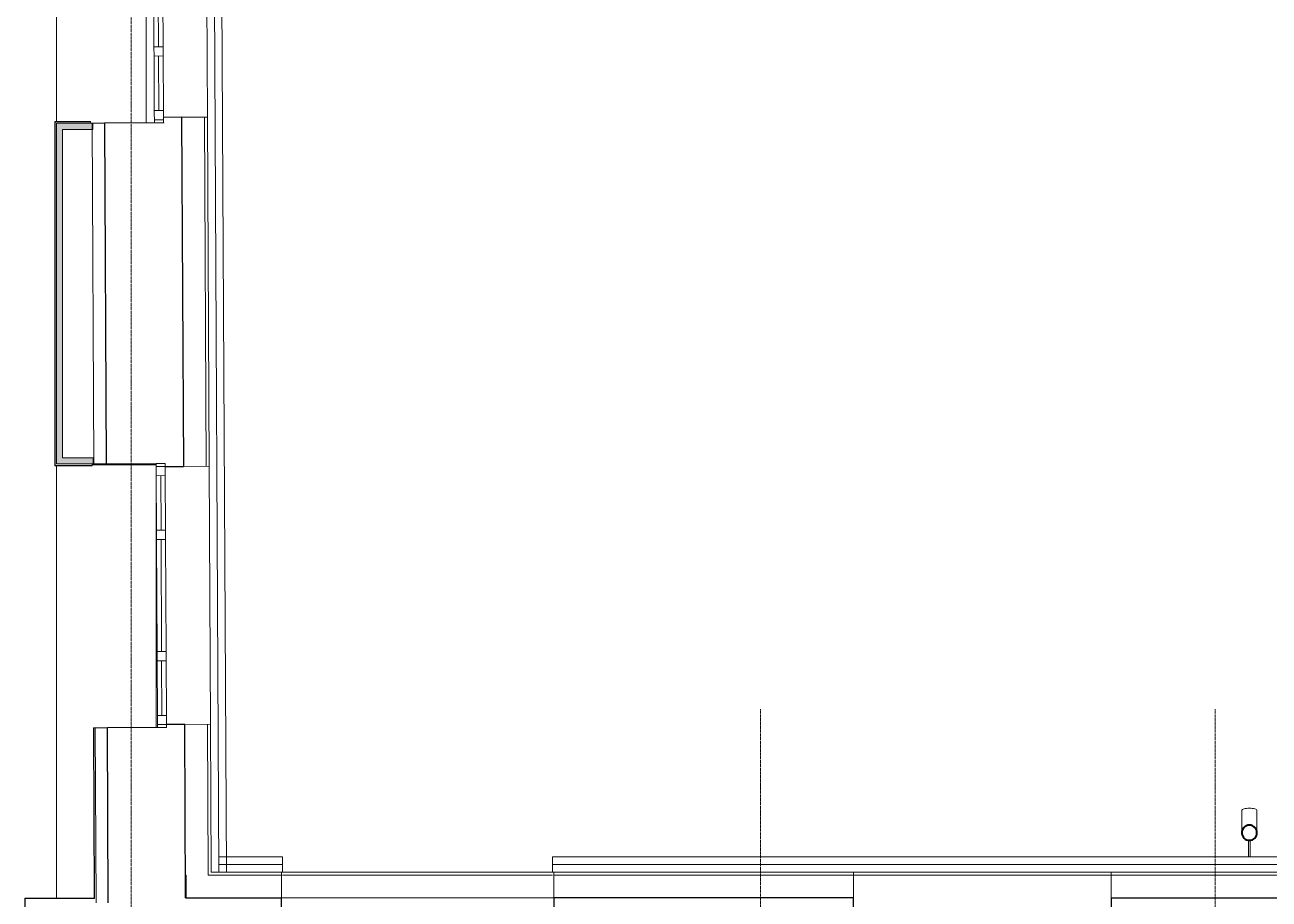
# Model space of a CAD drawing. Header units: millimetres. Extents: x -42533 to 645315, y 3457 to 82611.
# Drawn here: x 152639 to 160845, y 52100 to 57862 of the extents above; entities that cross this region are included whole.
import ezdxf

# ---------------------------------------------------------------- set-up
doc = ezdxf.new("R2010")
doc.units = ezdxf.units.MM
doc.linetypes.add('ADSK_Линия сетки', pattern=[25, 20, -2.5, 0, -2.5])
for name, color, linetype, lineweight in [('_ Окна', 7, 'Continuous', 9), ('Обобщенные модели', 7, 'Continuous', 18), ('Окна', 7, 'Continuous', 9), ('Оси', 253, 'Continuous', 9), ('Перекрытие', 7, 'Continuous', 18), ('Стены внутренние', 7, 'Continuous', 18), ('Стены наружные', 7, 'Continuous', 18), ('Стены несущие', 7, 'Continuous', 30), ('Стены отделка', 7, 'Continuous', 30), ('Стены штриховка', 7, 'Continuous', 9), ('ШТРИХОВКА', 252, 'Continuous', 15)]:
    doc.layers.add(name, color=color, linetype=linetype, lineweight=lineweight)

# ---------------------------------------------------------------- blocks, each defined once
blk = doc.blocks.new('План 2 этажа')
at = {"layer": 'Обобщенные модели', "lineweight": 9}
h = blk.add_hatch(dxfattribs=at)
h.set_pattern_fill('FP_25', color=8, style=0, pattern_type=2)
h.set_pattern_definition([(45, (686.36, 338.7), (-106.066, 106.066), [])])
h.paths.add_polyline_path([(11061.357, 21331.225), (11083.052, 21336.176), (11100.449, 21350.05), (11110.104, 21370.098), (11110.104, 21392.351), (11100.449, 21412.399), (11083.052, 21426.273), (11061.357, 21431.225), (11039.663, 21426.273), (11022.266, 21412.399), (11012.611, 21392.351), (11012.611, 21370.098), (11022.266, 21350.05), (11039.663, 21336.176)])
at = {"layer": 'Стены внутренние'}
for points in [[(3234.228, 23852.182), (3234.228, 26057.1), (3194.228, 26057.1), (3194.228, 23852.182)], [(3234.228, 26017.1), (3434.444, 26017.1), (3434.444, 26057.1), (3234.228, 26057.1)], [(3194.228, 23812.182), (3436.274, 23812.182), (3436.274, 23852.182), (3194.228, 23852.182)]]:
    blk.add_hatch(color=8, dxfattribs=at).paths.add_polyline_path(points)
at = {"layer": '_ Окна', "color": 8}
for p, q in [((3863.348, 27300.597), (3867.11, 26560.607)), ((3867.415, 26500.607), (3869.244, 26140.612)), ((3839.55, 26080.46), (3899.549, 26080.765)), ((3851.169, 23794.494), (3911.168, 23794.799)), ((3881.474, 23734.647), (3883.303, 23374.652)), ((3883.608, 23314.653), (3887.37, 22574.662)), ((3887.675, 22514.663), (3889.504, 22154.668)), ((3859.81, 22094.516), (3919.809, 22094.821))]:
    blk.add_line(p, q, dxfattribs=at)
at = {"layer": '_ Окна', "color": 8, "lineweight": 18}
for p, q in [((3837.11, 26560.454), (3897.109, 26560.759)), ((3837.415, 26500.455), (3837.11, 26560.454)), ((3897.109, 26560.759), (3897.414, 26500.76)), ((3897.414, 26500.76), (3837.415, 26500.455)), ((3899.244, 26140.765), (3839.245, 26140.46)), ((3839.245, 26140.46), (3839.651, 26060.461)), ((3899.651, 26060.766), (3899.244, 26140.765)), ((3839.651, 26060.461), (3899.651, 26060.766)), ((3851.067, 23814.494), (3911.067, 23814.799)), ((3851.474, 23734.495), (3851.067, 23814.494)), ((3911.067, 23814.799), (3911.473, 23734.8)), ((3911.473, 23734.8), (3851.474, 23734.495)), ((3853.304, 23374.499), (3913.303, 23374.804)), ((3853.609, 23314.5), (3853.304, 23374.499)), ((3913.608, 23314.805), (3853.609, 23314.5)), ((3913.303, 23374.804), (3913.608, 23314.805)), ((3857.37, 22574.51), (3917.369, 22574.815)), ((3857.675, 22514.511), (3857.37, 22574.51)), ((3917.369, 22574.815), (3917.674, 22514.815)), ((3917.674, 22514.815), (3857.675, 22514.511)), ((3919.504, 22154.82), (3859.505, 22154.515)), ((3859.505, 22154.515), (3859.911, 22074.516)), ((3859.911, 22074.516), (3919.911, 22074.821)), ((3919.911, 22074.821), (3919.504, 22154.82))]:
    blk.add_line(p, q, dxfattribs=at)
at = {"layer": 'Обобщенные модели', "color": 8}
for p, q in [((11011.357, 21527.376), (11011.357, 21484.872)), ((11111.357, 21484.872), (11111.357, 21527.376)), ((11056.357, 21330.366), (11056.357, 21221.225)), ((11066.357, 21221.225), (11066.357, 21330.366))]:
    blk.add_line(p, q, dxfattribs=at)
at = {"layer": 'Обобщенные модели', "color": 8, "flags": 128}
for points in [[(11011.357, 21394.241), (11011.357, 21395.512), (11011.357, 21398.175), (11011.357, 21401.052), (11011.357, 21404.136), (11011.357, 21407.424), (11011.357, 21410.91), (11011.357, 21414.589), (11011.357, 21418.454), (11011.357, 21422.499), (11011.357, 21426.719), (11011.357, 21431.105), (11011.357, 21435.652), (11011.357, 21440.352), (11011.357, 21445.197), (11011.357, 21450.179), (11011.357, 21455.291), (11011.357, 21460.525), (11011.357, 21465.872), (11011.357, 21471.324), (11011.357, 21476.871), (11011.357, 21482.505), (11011.357, 21484.872)], [(11111.357, 21484.872), (11111.357, 21479.204), (11111.357, 21473.62), (11111.357, 21468.127), (11111.357, 21462.736), (11111.357, 21457.454), (11111.357, 21452.29), (11111.357, 21447.253), (11111.357, 21442.349), (11111.357, 21437.588), (11111.357, 21432.977), (11111.357, 21428.523), (11111.357, 21424.233), (11111.357, 21420.115), (11111.357, 21416.174), (11111.357, 21412.417), (11111.357, 21408.85), (11111.357, 21405.479), (11111.357, 21402.31), (11111.357, 21399.346), (11111.357, 21396.593), (11111.357, 21394.241)]]:
    blk.add_lwpolyline(points, dxfattribs=at)
at = {"layer": 'Обобщенные модели', "color": 8}
for start, end in [(90, 270), (270, 90)]:
    blk.add_arc((11061.357, 21381.225), 52, start, end, dxfattribs=at)
at = {"layer": 'Обобщенные модели', "color": 8, "lineweight": 40}
for start, end in [(90, 270), (270, 90)]:
    blk.add_arc((11061.357, 21381.225), 50, start, end, dxfattribs=at)
at = {"layer": 'Обобщенные модели', "color": 8}
for start_param, end_param in [(4.71238898, 6.28318531), (3.14159265, 4.71238898)]:
    blk.add_ellipse((11061.357, 21527.376), major_axis=(-50, 0), ratio=0.30901699, start_param=start_param, end_param=end_param, dxfattribs=at)
at = {"layer": 'Окна', "color": 8}
for p, q in [((3837.11, 26560.454), (3833.349, 27300.445)), ((3893.348, 27300.75), (3897.109, 26560.759)), ((3837.11, 26560.454), (3837.415, 26500.455)), ((3897.414, 26500.76), (3897.109, 26560.759)), ((3839.245, 26140.46), (3837.415, 26500.455)), ((3897.414, 26500.76), (3899.244, 26140.765)), ((3839.245, 26140.46), (3839.651, 26060.461)), ((3899.651, 26060.766), (3899.244, 26140.765)), ((3839.651, 26060.461), (3899.651, 26060.766)), ((3911.067, 23814.799), (3851.067, 23814.494)), ((3851.067, 23814.494), (3851.474, 23734.495)), ((3911.473, 23734.8), (3911.067, 23814.799)), ((3853.304, 23374.499), (3851.474, 23734.495)), ((3911.473, 23734.8), (3913.303, 23374.804)), ((3853.304, 23374.499), (3853.609, 23314.5)), ((3857.37, 22574.51), (3853.609, 23314.5)), ((3913.608, 23314.805), (3913.303, 23374.804)), ((3913.608, 23314.805), (3917.369, 22574.815)), ((3857.37, 22574.51), (3857.675, 22514.511)), ((3917.674, 22514.815), (3917.369, 22574.815)), ((3859.505, 22154.515), (3857.675, 22514.511)), ((3917.674, 22514.815), (3919.504, 22154.82)), ((3859.505, 22154.515), (3859.911, 22074.516)), ((3859.911, 22074.516), (3919.911, 22074.821)), ((3919.911, 22074.821), (3919.504, 22154.82))]:
    blk.add_line(p, q, dxfattribs=at)
at = {"layer": 'Оси', "color": 8, "linetype": 'ADSK_Линия сетки'}
for p, q in [((3685.923, -4690.674), (3685.923, 44561.698)), ((7835.923, -4690.674), (7835.923, 22196.433)), ((10835.923, -4690.674), (10835.923, 22196.433))]:
    blk.add_line(p, q, dxfattribs=at)
at = {"layer": 'Перекрытие', "color": 8}
for p, q in [((3194.228, 31789.98), (3194.228, 26069.1)), ((3785.063, 26060.183), (3785.063, 27798.377)), ((3194.228, 23800.182), (3194.228, 20950.7)), ((3851.115, 23805.043), (3429.11, 23805.043)), ((3441.074, 23812.182), (3436.274, 23812.182)), ((3851.247, 22074.472), (3851.247, 23779.169))]:
    blk.add_line(p, q, dxfattribs=at)
at = {"layer": 'Стены внутренние', "color": 8}
for p, q in [((3441.104, 23806.213), (3441.073, 23812.41)), ((4679.065, 20951.225), (6474.065, 20951.225))]:
    blk.add_line(p, q, dxfattribs=at)
at = {"layer": 'Стены наружные', "color": 8}
for p, q in [((4264.761, 21121.225), (4200.114, 33839.941)), ((4200.114, 33839.941), (4264.762, 21121.225)), ((4250.114, 33839.941), (4314.762, 21121.225)), ((4180.955, 27772.218), (4189.469, 26097.239)), ((3429.104, 23806.152), (3441.104, 23806.213)), ((4201.164, 23796.273), (4209.805, 22096.295)), ((4264.762, 21221.225), (4685.065, 21221.225)), ((4264.762, 21121.225), (4264.762, 21221.225)), ((4685.065, 21171.225), (4264.762, 21171.225)), ((4685.065, 21121.225), (4685.065, 21221.225)), ((6465.065, 21221.225), (11611.357, 21221.225)), ((6465.065, 21121.225), (6465.065, 21221.225)), ((11611.357, 21171.225), (6465.065, 21171.225)), ((4679.065, 21121.225), (6474.065, 21121.225)), ((4685.065, 21122.225), (6465.065, 21122.225)), ((4685.065, 21101.225), (6465.065, 21101.225)), ((8450.481, 21121.225), (10150.481, 21121.225)), ((10150.481, 21101.225), (8450.481, 21101.225))]:
    blk.add_line(p, q, dxfattribs=at)
at = {"layer": 'Стены несущие', "color": 8}
for p, q in [((4019.471, 26096.375), (3899.473, 26095.765)), ((4019.471, 26096.375), (4031.167, 23795.409)), ((3839.651, 26060.461), (3509.656, 26058.783)), ((3509.656, 26058.783), (3521.072, 23812.816)), ((3899.651, 26060.766), (3899.661, 26058.766)), ((3521.072, 23812.816), (3851.067, 23814.494)), ((3911.168, 23794.799), (4031.167, 23795.409)), ((3859.911, 22074.516), (3529.916, 22072.839)), ((4039.807, 22095.431), (3919.809, 22094.821)), ((4045.623, 20951.225), (4039.807, 22095.431)), ((3535.783, 20918.6), (3529.916, 22072.839)), ((4045.623, 20951.225), (4679.065, 20951.225)), ((4679.065, 20831.225), (4679.065, 20951.225)), ((6474.065, 20951.225), (6474.065, 20831.225)), ((8450.481, 20951.225), (6474.065, 20951.225)), ((8450.481, 20831.225), (8450.481, 20951.225)), ((10150.481, 20951.225), (11371.357, 20951.225)), ((10150.481, 20951.225), (10150.481, 20831.225))]:
    blk.add_line(p, q, dxfattribs=at)
at = {"layer": 'Стены отделка', "color": 8, "lineweight": 9}
for p, q in [((4189.469, 26097.239), (4019.471, 26096.375)), ((4169.479, 26095.138), (4169.469, 26097.138)), ((4189.469, 26097.239), (4201.164, 23796.273)), ((3417.602, 26069.1), (3182.228, 26069.1)), ((3182.228, 26067.1), (3182.228, 23802.182)), ((3194.228, 26057.1), (3194.228, 23812.182)), ((3194.228, 26057.1), (3434.444, 26057.1)), ((3234.228, 26017.1), (3434.444, 26017.1)), ((3234.228, 23852.182), (3234.228, 26017.1)), ((3417.663, 26057.1), (3417.602, 26069.1)), ((3509.656, 26058.783), (3429.657, 26058.377)), ((3429.657, 26058.377), (3441.073, 23812.41)), ((3434.444, 26017.1), (3434.444, 26057.1)), ((3184.228, 23800.182), (3429.135, 23800.182)), ((3436.274, 23812.182), (3194.228, 23812.182)), ((3436.274, 23852.182), (3234.228, 23852.182)), ((3429.135, 23800.182), (3429.074, 23812.182)), ((3436.274, 23812.182), (3436.274, 23852.182)), ((3441.073, 23812.41), (3521.072, 23812.816)), ((4031.167, 23795.409), (4201.164, 23796.273)), ((4209.805, 22096.295), (4039.807, 22095.431)), ((4189.811, 22095.193), (4189.806, 22096.193)), ((4214.761, 21121.225), (4209.805, 22096.295)), ((3529.916, 22072.839), (3437.917, 22072.371)), ((3437.917, 22072.371), (3443.618, 20950.7)), ((3449.917, 22072.432), (3449.922, 22071.432)), ((4044.861, 21101.225), (4049.968, 21101.225)), ((4049.968, 21101.225), (4049.968, 20951.225)), ((4194.863, 21101.225), (4194.761, 21121.225)), ((4194.863, 21121.225), (4194.863, 21101.225)), ((4194.863, 21101.225), (4679.065, 21101.225)), ((4679.065, 21121.225), (4214.761, 21121.225)), ((4679.065, 20951.225), (4679.065, 21121.225)), ((8450.481, 21121.225), (6474.065, 21121.225)), ((6474.065, 21121.225), (6474.065, 20951.225)), ((6474.065, 21101.225), (8450.481, 21101.225)), ((8450.481, 20951.225), (8450.481, 21121.225)), ((11561.357, 21121.225), (10150.481, 21121.225)), ((10150.481, 21121.225), (10150.481, 20951.225)), ((10150.481, 21101.225), (11521.357, 21101.225)), ((3443.618, 20950.7), (2985.656, 20950.7)), ((2985.656, 20950.7), (2985.656, 20348.7)), ((10150.481, 20951.225), (10150.481, 20951.225))]:
    blk.add_line(p, q, dxfattribs=at)
at = {"layer": 'Стены штриховка', "color": 8}
for p, q in [((4181.165, 23796.171), (4169.479, 26095.138)), ((3182.228, 26069.1), (3182.228, 26067.1)), ((3182.228, 26067.1), (3417.612, 26067.1)), ((3184.228, 26069.1), (3184.228, 23800.182)), ((3182.228, 23802.182), (3429.124, 23802.182)), ((3182.228, 23802.182), (3182.228, 23800.182)), ((3182.228, 23800.182), (3184.228, 23800.182)), ((4189.811, 22095.193), (4189.811, 22095.193)), ((4194.761, 21121.225), (4189.811, 22095.193)), ((3439.917, 22072.381), (3445.628, 20948.7)), ((3449.922, 22071.432), (3455.781, 20918.7)), ((3445.628, 20948.7), (2987.656, 20948.7)), ((2987.656, 20948.7), (2987.656, 20348.7))]:
    blk.add_line(p, q, dxfattribs=at)

msp = doc.modelspace()

# ---------------------------------------------------------------- block references
at = {"layer": 'ШТРИХОВКА'}
msp.add_blockref('План 2 этажа', (149653.4, 31156.8), dxfattribs=at)

doc.saveas('drawing.dxf')
